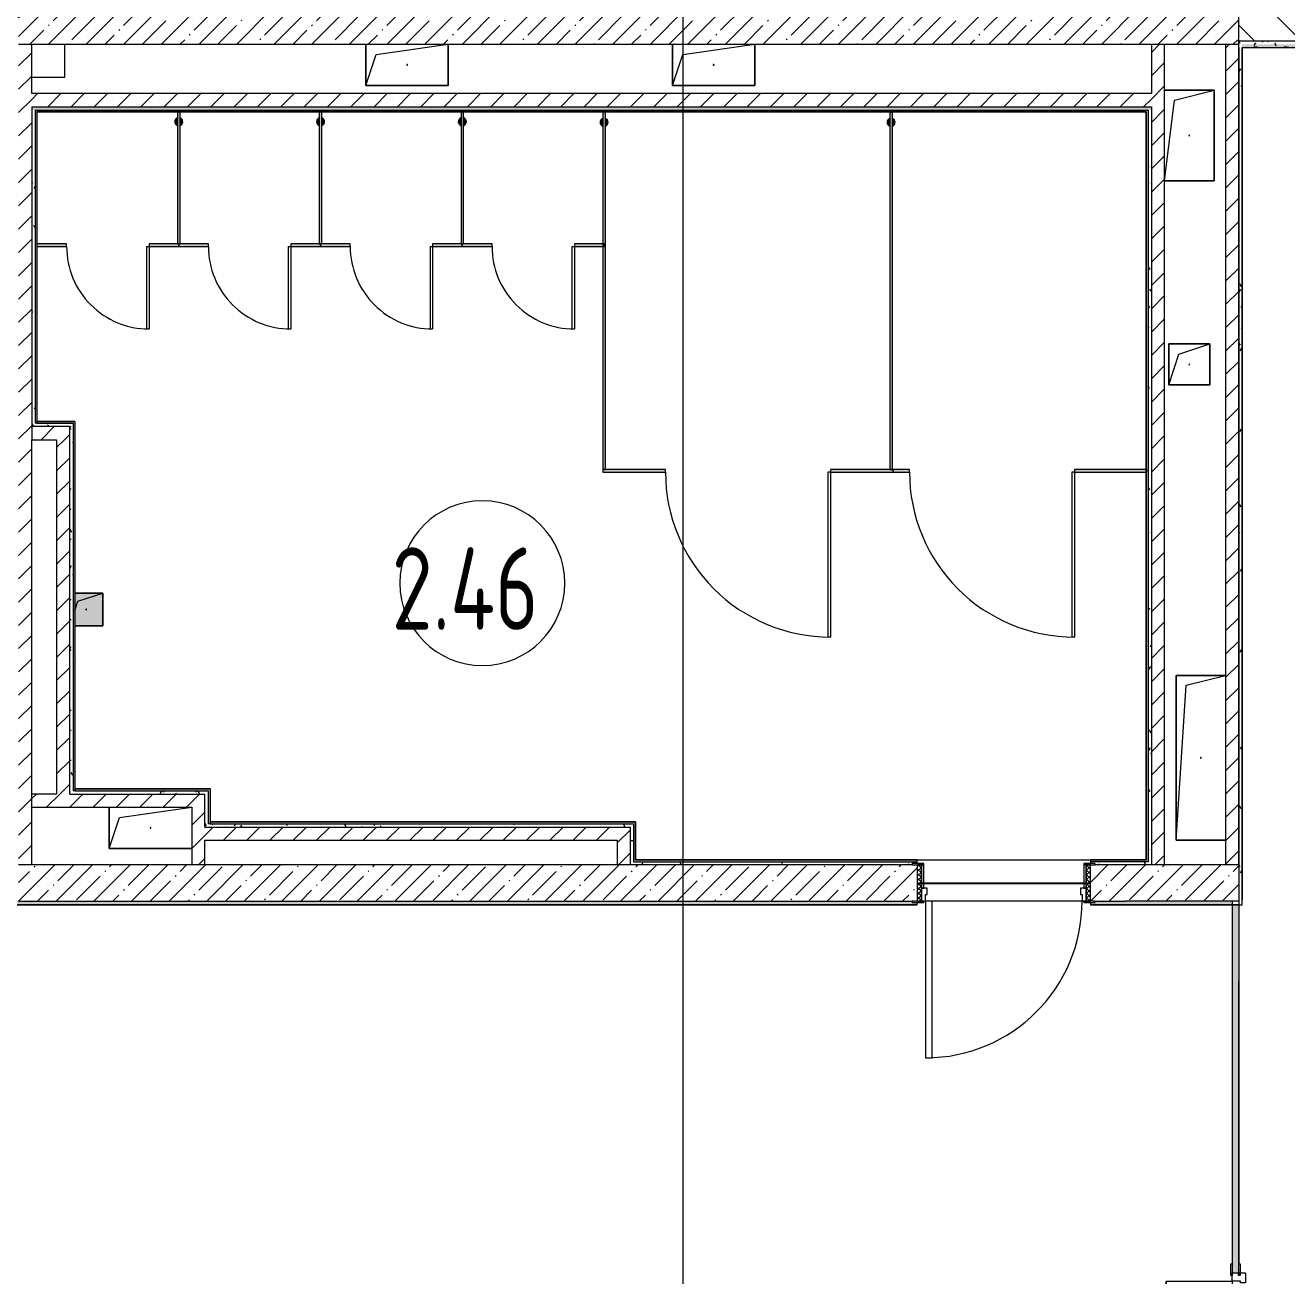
# Model space of a CAD drawing. Header units: millimetres. Extents: x -1113 to 415037, y -3642 to 354837.
# Drawn here: x 260742 to 268393, y 2907 to 10495 of the extents above; entities that cross this region are included whole.
import ezdxf

# ---------------------------------------------------------------- set-up
doc = ezdxf.new("R2010")
doc.units = ezdxf.units.MM
for name, color, linetype, lineweight in [('A-AREA-BNDY', 7, 'Continuous', 5), ('A-AREA-IDEN', 7, 'Continuous', 9), ('A-DOOR-2', 7, 'Continuous', 5), ('A-DOOR-FRAM-2', 7, 'Continuous', 5), ('A-FLOR', 7, 'Continuous', 9), ('A-GENM', 7, 'Continuous', 9), ('A-GENM-1', 7, 'Continuous', 20), ('A-WALL', 7, 'Continuous', 5), ('I-WALL', 7, 'Continuous', 5), ('Оси', 7, 'Continuous', 9)]:
    doc.layers.add(name, color=color, linetype=linetype, lineweight=lineweight)
doc.layers.add('A-AREA-PATT-2', color=7, linetype='Continuous', lineweight=5, true_color=0xcde0ef, transparency=1)
for name, color, linetype, lineweight, true_color in [('A-DOOR-1', 7, 'Continuous', 5, 0xc0c0c0), ('A-DOOR-FRAM-1', 7, 'Continuous', 5, 0xc0c0c0), ('A-WALL-1', 9, 'Continuous', 5, 0x808080), ('A-WALL-FNSH-1', 9, 'Continuous', 5, 0x808080)]:
    doc.layers.add(name, color=color, linetype=linetype, lineweight=lineweight, true_color=true_color)
doc.styles.add('СПДС', font='ГОСТ тип А.ttf', dxfattribs={"width": 0.9})
pattern_1 = [(45, (148772.12, -1e-08), (-70.71068, 70.71068), [])]
pattern_2 = [(45, (148772.12, -1e-08), (-114.04925, 114.04925), []), (45, (148886.17, -1e-08), (-114.04925, 114.04925), [201.612, -40.322, 6.706, -33.617])]
pattern_3 = [(0, (148772.123, -1e-08), (243.84, 60.96), [20.117, -162.763, 20.117, -162.763, -975.36]), (0, (148772.123, -1e-08), (243.84, 60.96), [-365.76, 20.117, -345.643, 20.117, -162.763, -426.72]), (0, (148772.123, -1e-08), (243.84, 60.96), [-914.4, 20.117, -101.803, 20.117, -284.683]), (120, (148863.563, 30.48), (-174.71291, 180.691634), [20.117, -162.763, 20.117, -162.763, -975.36]), (120, (148863.563, 30.48), (-174.71291, 180.691634), [-365.76, 20.117, -345.643, 20.117, -162.763, -426.72]), (120, (148863.563, 30.48), (-174.71291, 180.691634), [-914.4, 20.117, -101.803, 20.117, -284.683]), (240, (148894.043, 152.4), (-69.12709, -241.651634), [20.117, -162.763, 20.117, -162.763, -975.36]), (240, (148894.043, 152.4), (-69.12709, -241.651634), [-365.76, 20.117, -345.643, 20.117, -162.763, -426.72]), (240, (148894.043, 152.4), (-69.12709, -241.651634), [-914.4, 20.117, -101.803, 20.117, -284.683])]

# ---------------------------------------------------------------- blocks, each defined once
blk = doc.blocks.new('110_Дверь_СКБ_1Ст_Внутренняя1 - Д-7а_л__950x2100h_Туалет-32220591-Объем проектирования 2 этажа')
at = {"layer": 'A-DOOR-2'}
h = blk.add_hatch(dxfattribs=at)
h.set_pattern_fill('FP_37', color=256, style=0, pattern_type=2)
h.set_pattern_definition([(135, (1776.41, 174.685), (-14.14214, -14.14214), []), (225, (1776.41, 174.685), (14.14214, -14.14214), [])])
h.paths.add_polyline_path([(537.5, 110), (512.5, 110), (512.5, -110), (537.5, -110)])
at = {"layer": 'A-DOOR-FRAM-2'}
h = blk.add_hatch(dxfattribs=at)
h.set_pattern_fill('FP_38', color=256, style=0, pattern_type=2)
h.set_pattern_definition([(45, (-346.384, 174.685), (-14.1421, 14.1421), []), (135, (-346.384, 174.685), (-14.1421, -14.1421), [])])
h.paths.add_polyline_path([(-487.5, 110), (-512.5, 110), (-512.5, -110), (-487.5, -108.6)])
at = {"layer": 'A-DOOR-1'}
for p, q in [((487.5, 1060), (447.5, 1060)), ((447.5, 1060), (447.5, 110)), ((487.5, 110), (487.5, 1060)), ((447.5, 110), (487.5, 110))]:
    blk.add_line(p, q, dxfattribs=at)
blk.add_arc((487.5, 110), 950, 90, 180, dxfattribs=at)
at = {"layer": 'A-DOOR-FRAM-1'}
for p, q in [((-472.5, 118), (-542.5, 118)), ((-542.5, 118), (-542.5, 110)), ((-542.5, 110), (-472.5, 110)), ((-487.5, 110), (-512.5, 110)), ((-512.5, 110), (-512.5, -110)), ((-462.5, 110), (-487.5, 110)), ((-487.5, 110), (-487.5, 30)), ((-487.5, -110), (-487.5, 110)), ((-472.5, 110), (-487.5, 110)), ((-487.5, 110), (-487.5, 109)), ((-487.5, 109), (-472.5, 109)), ((-472.5, 110), (-472.5, 118)), ((-472.5, 109), (-472.5, 110)), ((-462.5, 70), (-462.5, 110)), ((487.5, 110), (487.5, 70)), ((512.5, 110), (487.5, 110)), ((567.5, 118), (497.5, 118)), ((497.5, 118), (497.5, 110)), ((512.5, 110), (497.5, 110)), ((497.5, 110), (497.5, 109)), ((497.5, 110), (567.5, 110)), ((497.5, 109), (512.5, 109)), ((512.5, 30), (512.5, 110)), ((537.5, 110), (512.5, 110)), ((512.5, 110), (512.5, -110)), ((512.5, 109), (512.5, 110)), ((537.5, -110), (537.5, 110)), ((567.5, 110), (567.5, 118)), ((-487.5, 30), (-452.5, 30)), ((-472.5, 30), (-487.5, 30)), ((-487.5, 30), (-487.5, -110)), ((-472.5, -110), (-472.5, 30)), ((-452.5, 70), (-462.5, 70)), ((-452.5, 30), (-452.5, 70)), ((487.5, 70), (477.5, 70)), ((477.5, 70), (477.5, 30)), ((477.5, 30), (512.5, 30)), ((512.5, 30), (497.5, 30)), ((497.5, 30), (497.5, -110)), ((512.5, -110), (512.5, 30)), ((-472.5, -110), (-542.5, -110)), ((-542.5, -110), (-542.5, -118)), ((-542.5, -118), (-472.5, -118)), ((-512.5, -110), (-487.5, -110)), ((-487.5, -110), (-472.5, -110)), ((-472.5, -118), (-472.5, -110)), ((497.5, -110), (512.5, -110)), ((567.5, -110), (497.5, -110)), ((497.5, -110), (497.5, -118)), ((497.5, -118), (567.5, -118)), ((512.5, -110), (537.5, -110)), ((567.5, -118), (567.5, -110))]:
    blk.add_line(p, q, dxfattribs=at)
blk = doc.blocks.new('GM_Отверстие прямоугольное _в плите_ - Отверстие-20657929-Объем проектирования 2 этажа')
at = {"layer": 'A-GENM'}
for p, q in [((-250, -125), (-250, 125)), ((-250, 125), (-250, -125)), ((-187.5, 62.5), (250, 125)), ((-250, -125), (-187.5, 62.5)), ((250, -125), (-250, -125)), ((-250, -125), (250, -125))]:
    blk.add_line(p, q, dxfattribs=at)
for start, end in [(360, 180), (180, 360)]:
    blk.add_arc((0, 0), 2.5, start, end, dxfattribs=at)
blk = doc.blocks.new('GM_Отверстие прямоугольное _в плите_ - Отверстие-V354-Объем проектирования 2 этажа')
at = {"layer": 'A-GENM'}
for p, q in [((-250, -125), (-250, 125)), ((-250, 125), (-250, -125)), ((-187.5, 62.5), (250, 125)), ((250, 125), (250, -125)), ((250, -125), (250, 125)), ((-250, -125), (-187.5, 62.5)), ((250, -125), (-250, -125)), ((-250, -125), (250, -125))]:
    blk.add_line(p, q, dxfattribs=at)
for start, end in [(360, 180), (180, 360)]:
    blk.add_arc((0, 0), 2.5, start, end, dxfattribs=at)
blk = doc.blocks.new('GM_Отверстие прямоугольное _в плите_ - Отверстие-21985891-Объем проектирования 2 этажа')
at = {"layer": 'A-GENM'}
for p, q in [((-150, 275), (150, 275)), ((150, 275), (-150, 275)), ((-90, 215), (150, 275)), ((150, 275), (150, -275)), ((150, -275), (150, 275)), ((-150, -275), (-90, 215)), ((150, -275), (-150, -275)), ((-150, -275), (150, -275))]:
    blk.add_line(p, q, dxfattribs=at)
for start, end in [(360, 180), (180, 360)]:
    blk.add_arc((0, 0), 2.5, start, end, dxfattribs=at)
blk = doc.blocks.new('GM_Отверстие прямоугольное _в плите_ - Отверстие-21605184-Объем проектирования 2 этажа')
at = {"layer": 'A-GENM'}
for p, q in [((-125, -125), (-125, 125)), ((-125, 125), (125, 125)), ((125, 125), (-125, 125)), ((-125, 125), (-125, -125)), ((-62.5, 62.5), (125, 125)), ((125, 125), (125, -125)), ((125, -125), (125, 125)), ((-125, -125), (-62.5, 62.5)), ((125, -125), (-125, -125)), ((-125, -125), (125, -125))]:
    blk.add_line(p, q, dxfattribs=at)
for start, end in [(360, 180), (180, 360)]:
    blk.add_arc((0, 0), 2.5, start, end, dxfattribs=at)
blk = doc.blocks.new('GM_Отверстие прямоугольное _в плите_ - Отверстие-V378-Объем проектирования 2 этажа')
at = {"layer": 'A-GENM'}
for p, q in [((-150, -500), (-150, 500)), ((-150, 500), (150, 500)), ((150, 500), (-150, 500)), ((-150, 500), (-150, -500)), ((-90, 440), (150, 500)), ((-150, -500), (-90, 440)), ((150, -500), (-150, -500)), ((-150, -500), (150, -500))]:
    blk.add_line(p, q, dxfattribs=at)
for start, end in [(360, 180), (180, 360)]:
    blk.add_arc((0, 0), 2.5, start, end, dxfattribs=at)
blk = doc.blocks.new('GM_Отверстие прямоугольное _в плите_ - Отверстие-V386-Объем проектирования 2 этажа')
at = {"layer": 'A-GENM'}
for p, q in [((-69, 100), (100, 100)), ((100, 100), (-69, 100)), ((-50, 50), (100, 100)), ((100, 100), (100, -100)), ((100, -100), (100, 100)), ((-69, -7), (-50, 50)), ((100, -100), (-69, -100)), ((-69, -100), (100, -100))]:
    blk.add_line(p, q, dxfattribs=at)
for start, end in [(360, 180), (180, 360)]:
    blk.add_arc((0, 0), 2.5, start, end, dxfattribs=at)
blk = doc.blocks.new('131_Сантехническая перегородка_Дверь 5 - СД-1-V491-Объем проектирования 2 этажа')
at = {"layer": 'A-GENM'}
for points in [[(70, 8), (70, -8), (250, -8), (250, 8), (77.3, 8)], [(920.9, 8), (750, 8), (750, -8), (930, -8), (930, 8)]]:
    blk.add_hatch(color=256, dxfattribs=at).paths.add_polyline_path(points)
at = {"layer": 'A-DOOR-1'}
for p, q in [((266, 508), (250, 508)), ((250, 8), (250, 508)), ((266, 8), (266, 508)), ((266, 8), (250, 8))]:
    blk.add_line(p, q, dxfattribs=at)
blk.add_arc((250, 8), 500, 360, 90, dxfattribs=at)
at = {"layer": 'A-GENM-1'}
for p, q in [((250, 8), (70, 8)), ((70, 8), (70, -8)), ((250, -8), (250, 8)), ((930, 8), (750, 8)), ((750, 8), (750, -8)), ((930, -8), (930, 8)), ((70, -8), (250, -8)), ((750, -8), (930, -8))]:
    blk.add_line(p, q, dxfattribs=at)
blk = doc.blocks.new('131_Сантехническая перегородка_Дверь 5 - СД-1-V492-Объем проектирования 2 этажа')
at = {"layer": 'A-GENM'}
for points in [[(78, 8), (78, -8), (250, -8), (250, 8), (148.3, 8)], [(750, 8), (750, -8), (930, -8), (930, 8), (921.6, 8)]]:
    blk.add_hatch(color=256, dxfattribs=at).paths.add_polyline_path(points)
at = {"layer": 'A-DOOR-1'}
for p, q in [((266, 508), (250, 508)), ((250, 8), (250, 508)), ((266, 8), (266, 508)), ((266, 8), (250, 8))]:
    blk.add_line(p, q, dxfattribs=at)
blk.add_arc((250, 8), 500, 360, 90, dxfattribs=at)
at = {"layer": 'A-GENM-1'}
for p, q in [((250, 8), (70, 8)), ((70, 8), (70, -8)), ((250, -8), (250, 8)), ((930, 8), (750, 8)), ((750, 8), (750, -8)), ((930, -8), (930, 8)), ((70, -8), (250, -8)), ((750, -8), (930, -8))]:
    blk.add_line(p, q, dxfattribs=at)
blk = doc.blocks.new('131_Сантехническая перегородка 6 - СП-1-30839354-Объем проектирования 2 этажа')
at = {"layer": 'A-GENM'}
blk.add_hatch(color=256, dxfattribs=at).paths.add_polyline_path([(800, -8), (800, 8), (0, 8), (0, -8), (143.7, -8)])
at = {"layer": 'A-GENM', "flags": 128}
for points in [[(71.5, 8), (71.1, 8.5), (70.8, 9), (70.4, 9.5), (70, 9.9), (69.6, 10.4), (69.2, 10.8), (68.8, 11.2), (68.3, 11.6), (67.8, 12), (67.3, 12.3), (66.8, 12.7), (66.3, 13), (65.8, 13.3), (65.3, 13.6), (64.7, 13.8), (64.2, 14), (63.6, 14.3), (63, 14.4), (62.4, 14.6), (61.9, 14.7), (61.3, 14.9), (60.7, 14.9), (60.1, 15), (59.5, 15.1), (58.9, 15.1), (58.3, 15.1), (57.7, 15), (57.1, 15), (56.5, 14.9), (55.9, 14.8), (55.3, 14.7), (54.7, 14.5), (54.1, 14.4), (53.5, 14.2), (53, 13.9), (52.4, 13.7), (51.9, 13.4), (51.4, 13.2), (50.8, 12.9), (50.3, 12.5), (49.8, 12.2), (49.3, 11.8), (48.9, 11.4), (48.4, 11), (48, 10.6), (47.6, 10.2), (47.2, 9.7), (46.8, 9.3), (46.4, 8.8), (46.1, 8.3), (45.9, 8)], [(45.9, -8), (46.3, -8.5), (46.6, -9), (47, -9.5), (47.4, -9.9), (47.8, -10.4), (48.2, -10.8), (48.6, -11.2), (49.1, -11.6), (49.6, -12), (50, -12.3), (50.5, -12.7), (51.1, -13), (51.6, -13.3), (52.1, -13.6), (52.7, -13.8), (53.2, -14), (53.8, -14.3), (54.4, -14.4), (54.9, -14.6), (55.5, -14.7), (56.1, -14.9), (56.7, -14.9), (57.3, -15), (57.9, -15.1), (58.5, -15.1), (59.1, -15.1), (59.7, -15), (60.3, -15), (60.9, -14.9), (61.5, -14.8), (62.1, -14.7), (62.7, -14.5), (63.3, -14.4), (63.8, -14.2), (64.4, -13.9), (65, -13.7), (65.5, -13.4), (66, -13.2), (66.6, -12.9), (67.1, -12.5), (67.6, -12.2), (68, -11.8), (68.5, -11.4), (69, -11), (69.4, -10.6), (69.8, -10.2), (70.2, -9.7), (70.6, -9.3), (70.9, -8.8), (71.3, -8.3), (71.5, -8)]]:
    blk.add_lwpolyline(points, dxfattribs=at)
at = {"layer": 'A-GENM'}
for radius, start, end in [(24.6, 19.91127, 160.08873), (17.6, 28.97309, 151.02691), (15.1, 33.78108, 146.21892), (24.6, 199.91127, 340.08873), (17.6, 208.97309, 331.02691), (15.1, 213.78108, 326.21892)]:
    blk.add_arc((58.7, 0), radius, start, end, dxfattribs=at)
at = {"layer": 'A-GENM-1'}
for p, q in [((800, 8), (0, 8)), ((0, 8), (0, -8)), ((800, -8), (800, 8)), ((0, -8), (800, -8))]:
    blk.add_line(p, q, dxfattribs=at)
blk = doc.blocks.new('131_Сантехническая перегородка 7 - СП-1-30858579-Объем проектирования 2 этажа')
at = {"layer": 'A-GENM'}
blk.add_hatch(color=256, dxfattribs=at).paths.add_polyline_path([(2165.9, -8), (2165.9, 8), (-4.1, 8), (-4.1, -8), (1166.2, -8)])
at = {"layer": 'A-GENM', "flags": 128}
for points in [[(71.5, 8), (71.1, 8.5), (70.8, 9), (70.4, 9.5), (70, 9.9), (69.6, 10.4), (69.2, 10.8), (68.8, 11.2), (68.3, 11.6), (67.8, 12), (67.3, 12.3), (66.8, 12.7), (66.3, 13), (65.8, 13.3), (65.3, 13.6), (64.7, 13.8), (64.2, 14), (63.6, 14.3), (63, 14.4), (62.4, 14.6), (61.9, 14.7), (61.3, 14.9), (60.7, 14.9), (60.1, 15), (59.5, 15.1), (58.9, 15.1), (58.3, 15.1), (57.7, 15), (57.1, 15), (56.5, 14.9), (55.9, 14.8), (55.3, 14.7), (54.7, 14.5), (54.1, 14.4), (53.5, 14.2), (53, 13.9), (52.4, 13.7), (51.9, 13.4), (51.4, 13.2), (50.8, 12.9), (50.3, 12.5), (49.8, 12.2), (49.3, 11.8), (48.9, 11.4), (48.4, 11), (48, 10.6), (47.6, 10.2), (47.2, 9.7), (46.8, 9.3), (46.4, 8.8), (46.1, 8.3), (45.9, 8)], [(45.9, -8), (46.3, -8.5), (46.6, -9), (47, -9.5), (47.4, -9.9), (47.8, -10.4), (48.2, -10.8), (48.6, -11.2), (49.1, -11.6), (49.6, -12), (50, -12.3), (50.5, -12.7), (51.1, -13), (51.6, -13.3), (52.1, -13.6), (52.7, -13.8), (53.2, -14), (53.8, -14.3), (54.4, -14.4), (54.9, -14.6), (55.5, -14.7), (56.1, -14.9), (56.7, -14.9), (57.3, -15), (57.9, -15.1), (58.5, -15.1), (59.1, -15.1), (59.7, -15), (60.3, -15), (60.9, -14.9), (61.5, -14.8), (62.1, -14.7), (62.7, -14.5), (63.3, -14.4), (63.8, -14.2), (64.4, -13.9), (65, -13.7), (65.5, -13.4), (66, -13.2), (66.6, -12.9), (67.1, -12.5), (67.6, -12.2), (68, -11.8), (68.5, -11.4), (69, -11), (69.4, -10.6), (69.8, -10.2), (70.2, -9.7), (70.6, -9.3), (70.9, -8.8), (71.3, -8.3), (71.5, -8)]]:
    blk.add_lwpolyline(points, dxfattribs=at)
at = {"layer": 'A-GENM'}
for radius, start, end in [(24.6, 19.91127, 160.08873), (17.6, 28.97309, 151.02691), (15.1, 33.78108, 146.21892), (24.6, 199.91127, 340.08873), (17.6, 208.97309, 331.02691), (15.1, 213.78108, 326.21892)]:
    blk.add_arc((58.7, 0), radius, start, end, dxfattribs=at)
at = {"layer": 'A-GENM-1'}
for p, q in [((2165.9, 8), (-4.1, 8)), ((-4.1, 8), (-4.1, -8)), ((2165.9, -8), (2165.9, 8)), ((-4.1, -8), (2165.9, -8))]:
    blk.add_line(p, q, dxfattribs=at)
blk = doc.blocks.new('131_Сантехническая перегородка_Дверь МГН - СД-1-30883454-Объем проектирования 2 этажа')
at = {"layer": 'A-GENM'}
for points in [[(-350.5, 8), (-370, 8), (-370, -8), (10, -8), (10, 8), (-335.4, 8)], [(1390, 8), (1010, 8), (1010, -8), (1390, -8)]]:
    blk.add_hatch(color=256, dxfattribs=at).paths.add_polyline_path(points)
at = {"layer": 'A-DOOR-1'}
for p, q in [((10, 1008), (26, 1008)), ((10, 8), (10, 1008)), ((26, 8), (26, 1008)), ((10, 8), (26, 8))]:
    blk.add_line(p, q, dxfattribs=at)
blk.add_arc((10, 8), 1000, 360, 90, dxfattribs=at)
at = {"layer": 'A-GENM-1'}
for p, q in [((10, 8), (-370, 8)), ((-370, 8), (-370, -8)), ((10, -8), (10, 8)), ((1390, 8), (1010, 8)), ((1010, 8), (1010, -8)), ((1390, -8), (1390, 8)), ((-370, -8), (10, -8)), ((1010, -8), (1390, -8))]:
    blk.add_line(p, q, dxfattribs=at)
blk = doc.blocks.new('131_Сантехническая перегородка_Дверь МГН 2 - СД-1-V493-Объем проектирования 2 этажа')
at = {"layer": 'A-GENM'}
for points in [[(-278.7, 8), (-426, 8), (-426, -8), (10, -8), (10, 8), (-87, 8)], [(1010, 8), (1010, -8), (1110, -8), (1110, 8)]]:
    blk.add_hatch(color=256, dxfattribs=at).paths.add_polyline_path(points)
at = {"layer": 'A-DOOR-1'}
for p, q in [((10, 1008), (26, 1008)), ((10, 8), (10, 1008)), ((26, 8), (26, 1008)), ((10, 8), (26, 8))]:
    blk.add_line(p, q, dxfattribs=at)
blk.add_arc((10, 8), 1000, 360, 90, dxfattribs=at)
at = {"layer": 'A-GENM-1'}
for p, q in [((10, 8), (-430, 8)), ((-430, 8), (-430, -8)), ((10, -8), (10, 8)), ((1110, 8), (1010, 8)), ((1010, 8), (1010, -8)), ((1110, -8), (1110, 8)), ((-430, -8), (10, -8)), ((1010, -8), (1110, -8))]:
    blk.add_line(p, q, dxfattribs=at)
blk = doc.blocks.new('110_Дверь_СКБ_2Ст - Д-5_п__в составе перегородки _не входит в спец__-32680317-Объем проектирования 2 этажа')
at = {"layer": 'A-DOOR-1'}
for p, q in [((-637.5, -20), (-587.5, -20)), ((-637.5, -420), (-637.5, -20)), ((-587.5, -20), (-587.5, -420)), ((612.5, -20), (662.5, -20)), ((612.5, -920), (612.5, -20)), ((662.5, -20), (662.5, -920)), ((-587.5, -420), (-637.5, -420)), ((662.5, -920), (612.5, -920))]:
    blk.add_line(p, q, dxfattribs=at)
for centre, radius, start, end in [((-637.5, -20), 400, 270, 0), ((662.5, -20), 900, 180, 270)]:
    blk.add_arc(centre, radius, start, end, dxfattribs=at)
at = {"layer": 'A-DOOR-FRAM-1'}
for p, q in [((-742.5, 28), (-672.5, 28)), ((-742.5, 20), (-742.5, 28)), ((-672.5, 20), (-742.5, 20)), ((-687.5, 60), (-627.5, 60)), ((-687.5, -20), (-687.5, 60)), ((-687.5, 20), (-672.5, 20)), ((-687.5, 19), (-687.5, 20)), ((-672.5, 19), (-687.5, 19)), ((-672.5, 28), (-672.5, 20)), ((-672.5, 20), (-672.5, 19)), ((-637.5, 30), (-637.5, -20)), ((-627.5, 30), (-637.5, 30)), ((-627.5, 60), (-627.5, 30)), ((652.5, 60), (712.5, 60)), ((652.5, 30), (652.5, 60)), ((662.5, 30), (652.5, 30)), ((662.5, -20), (662.5, 30)), ((697.5, 20), (697.5, 28)), ((697.5, 28), (767.5, 28)), ((697.5, 19), (697.5, 20)), ((697.5, 20), (712.5, 20)), ((767.5, 20), (697.5, 20)), ((712.5, 19), (697.5, 19)), ((712.5, 60), (712.5, -20)), ((712.5, 20), (712.5, 19)), ((767.5, 28), (767.5, 20)), ((-742.5, -20), (-672.5, -20)), ((-742.5, -28), (-742.5, -20)), ((-672.5, -28), (-742.5, -28)), ((-637.5, -20), (-687.5, -20)), ((-672.5, -20), (-672.5, -28)), ((712.5, -20), (662.5, -20)), ((697.5, -28), (697.5, -20)), ((697.5, -20), (767.5, -20)), ((767.5, -28), (697.5, -28)), ((767.5, -20), (767.5, -28))]:
    blk.add_line(p, q, dxfattribs=at)
blk = doc.blocks.new('Марка_Помещения - Номер-25198446-Объем проектирования 2 этажа')
at = {"layer": 'A-AREA-IDEN'}
for start, end in [(360, 180), (180, 360)]:
    blk.add_arc((0, 0), 2.5, start, end, dxfattribs=at)

msp = doc.modelspace()

# ---------------------------------------------------------------- hatches: boundary and pattern name
at = {"layer": 'A-AREA-PATT-2'}
h = msp.add_hatch(color=256, dxfattribs=at)
h.paths.add_polyline_path([(268122.6, 10360), (269982.1, 10360), (269982.1, 10380), (268122.6, 10380), (268122.6, 10360)])
h.paths.add_polyline_path([(273177.1, 10380), (273181.6, 10380), (273179.6, 10490), (273177.1, 10489.8), (273177.1, 10383.9)])
h.paths.add_polyline_path([(271722.1, 10380), (271777.1, 10380), (271777.1, 10490), (270092.1, 10490), (270092.1, 10380), (271042, 10380)])
h = msp.add_hatch(color=256, dxfattribs=at)
h.paths.add_polyline_path([(261155.6, 6850), (261212.1, 6850), (261212.1, 7050), (261043.1, 7050), (261043.1, 6850)])
h.paths.add_polyline_path([(264261.1, 9884.2), (264267.6, 9886.3), (264276.5, 9898.6), (264274.3, 9916.9), (264265.5, 9926.8), (264261.1, 9926.1), (264261.1, 9918), (264264.6, 9915), (264268.2, 9906.2), (264261.1, 9886.3)])
h.paths.add_polyline_path([(266001.6, 9884.2), (266008.1, 9886.3), (266017, 9898.6), (266014.8, 9916.9), (266006, 9926.8), (266001.6, 9926.1), (266001.6, 9918), (266005.1, 9915), (266008.7, 9906.2), (266001.6, 9886.3)])
h.paths.add_polyline_path([(265985.6, 9884.2), (265985.6, 9894.5), (265982.2, 9897.4), (265978.6, 9906.2), (265985.6, 9928.2), (265979.2, 9926.1), (265970.2, 9913.8), (265972.4, 9895.6), (265981.2, 9885.7)])
h.paths.add_polyline_path([(264245.1, 9884.2), (264245.1, 9894.5), (264241.7, 9897.4), (264238.1, 9906.2), (264245.1, 9928.2), (264238.7, 9926.1), (264229.7, 9913.8), (264231.9, 9895.6), (264240.7, 9885.7)])
h.paths.add_polyline_path([(261665.1, 9887.3), (261665.1, 9897.5), (261662.5, 9898.7), (261658.1, 9909.3), (261665.1, 9931.3), (261658.7, 9929.2), (261649.7, 9916.9), (261651.9, 9898.7), (261660.7, 9888.7)])
h.paths.add_polyline_path([(263385.1, 9887.3), (263385.1, 9897.5), (263382.5, 9898.7), (263378.1, 9909.3), (263385.1, 9931.3), (263378.7, 9929.2), (263369.7, 9916.9), (263371.9, 9898.7), (263380.7, 9888.7)])
h.paths.add_polyline_path([(262525.1, 9887.3), (262525.1, 9897.5), (262522.5, 9898.7), (262518.1, 9909.3), (262525.1, 9931.3), (262518.7, 9929.2), (262509.7, 9916.9), (262511.9, 9898.7), (262520.7, 9888.7)])
h.paths.add_polyline_path([(261681.1, 9887.3), (261687.6, 9889.4), (261696.5, 9901.7), (261694.3, 9920), (261685.5, 9929.9), (261681.1, 9929.2), (261681.1, 9921.1), (261684.6, 9918.1), (261688.2, 9909.3), (261681.1, 9889.4)])
h.paths.add_polyline_path([(262541.1, 9887.3), (262547.6, 9889.4), (262556.5, 9901.7), (262554.3, 9920), (262545.5, 9929.9), (262541.1, 9929.2), (262541.1, 9921.1), (262544.6, 9918.1), (262548.2, 9909.3), (262541.1, 9889.4)])
h.paths.add_polyline_path([(263401.1, 9887.3), (263407.6, 9889.4), (263416.5, 9901.7), (263414.3, 9920), (263405.5, 9929.9), (263401.1, 9929.2), (263401.1, 9921.1), (263404.6, 9918.1), (263408.2, 9909.3), (263401.1, 9889.4)])
h = msp.add_hatch(color=256, dxfattribs=at)
h.paths.add_polyline_path([(268102.1, 170.5), (268101.1, 1525), (268062.1, 1525), (268062.1, 170.5), (268101.1, 170.5)])
h.paths.add_polyline_path([(268102.1, 2925), (268102.1, 2925), (268101.8, 5159.5), (268062.1, 5159.5), (268062.1, 2925), (268101.1, 2925)])
at = {"layer": 'I-WALL'}
h = msp.add_hatch(dxfattribs=at)
h.set_pattern_fill('FP_23', color=256, style=0, pattern_type=2)
h.set_pattern_definition([(135, (148772.12, -1e-08), (-141.42136, -141.42136), [])])
h.paths.add_polyline_path([(269942.2, 10400), (269982.1, 10400), (269982.1, 10600), (268102.1, 10600), (268102.1, 10400), (269580.8, 10400)])
h.paths.add_polyline_path([(260458.2, 10400), (260702.1, 10400), (260702.1, 10600), (259952.1, 10600), (259952.1, 10400), (260450.7, 10400)])
h.paths.add_polyline_path([(258822.1, 10400), (259002.1, 10400), (259002.1, 10600), (257877.1, 10600), (257877.1, 10400), (258739.8, 10400)])
h.paths.add_polyline_path([(256122.1, 10400), (256477.1, 10400), (256477.1, 10600), (256122.1, 10600)])
h = msp.add_hatch(dxfattribs=at)
h.set_pattern_fill('FP_1', color=256, style=0, pattern_type=2)
h.set_pattern_definition(pattern_2)
h.paths.add_polyline_path([(261630.8, 10380), (268102.1, 10380), (268102.1, 10600), (260702.1, 10600), (260702.1, 10380), (261497.5, 10380)])
h = msp.add_hatch(dxfattribs=at)
h.set_pattern_fill('FP_22', color=256, style=0, pattern_type=2)
h.set_pattern_definition(pattern_1)
h.paths.add_polyline_path([(260782.1, 5400), (260782.1, 10380), (260702.1, 10380), (260702.1, 5400)])
h = msp.add_hatch(dxfattribs=at)
h.set_pattern_fill('FP_22', color=256, style=0, pattern_type=2)
h.set_pattern_definition(pattern_1)
h.paths.add_polyline_path([(267652.1, 5400), (267652.1, 10380), (267572.1, 10380), (267572.1, 5400), (267608.5, 5400)])
h = msp.add_hatch(dxfattribs=at)
h.set_pattern_fill('FP_22', color=256, style=0, pattern_type=2)
h.set_pattern_definition(pattern_1)
h.paths.add_polyline_path([(268022.1, 5400), (268102.1, 5400), (268102.1, 10380), (268022.1, 10380), (268022.1, 5722.1)])
h = msp.add_hatch(dxfattribs=at)
h.set_pattern_fill('FP_191', color=256, style=0, pattern_type=2)
h.set_pattern_definition(pattern_3)
h.paths.add_polyline_path([(269982.1, 10360), (269982.1, 10400), (268102.1, 10400), (268102.1, 10360), (269962.1, 10360)])
h = msp.add_hatch(dxfattribs=at)
h.set_pattern_fill('FP_191', color=256, style=0, pattern_type=2)
h.set_pattern_definition(pattern_3)
h.paths.add_polyline_path([(268102.1, 5160), (268122.1, 5160), (268122.1, 5186), (268122.1, 10359.5), (268102.1, 10360), (268102.1, 5180)])
h = msp.add_hatch(dxfattribs=at)
h.set_pattern_fill('FP_22', color=256, style=0, pattern_type=2)
h.set_pattern_definition(pattern_1)
h.paths.add_polyline_path([(267572.1, 10000), (267572.1, 10080), (260782.1, 10080), (260782.1, 10000), (267202.1, 10000)])
h = msp.add_hatch(dxfattribs=at)
h.set_pattern_fill('FP_191', color=256, style=0, pattern_type=2)
h.set_pattern_definition(pattern_3)
h.paths.add_polyline_path([(263076.2, 9980), (267572.1, 9980), (267571.8, 10000), (260782.1, 10000), (260782.1, 9980), (262714.9, 9980)])
h = msp.add_hatch(dxfattribs=at)
h.set_pattern_fill('FP_191', color=256, style=0, pattern_type=2)
h.set_pattern_definition(pattern_3)
h.paths.add_polyline_path([(260782.1, 8060), (260802.1, 8060), (260802.1, 9980), (260782.1, 9980), (260782.1, 8798.8)])
for points in [[(267552.1, 9969), (267552.1, 9980), (260802.1, 9980), (260802.1, 9969), (267549.7, 9969)], [(260813.1, 8080), (260813.1, 9969), (260802.1, 9969), (260802.1, 8080)], [(267552.1, 5431), (267552.1, 9969), (267541.1, 9969), (267541.1, 5431)], [(260984.1, 8080), (261043.1, 8080), (261043.1, 8091), (260813.1, 8091), (260813.1, 8080), (260982.1, 8080)], [(261032.1, 5850), (261043.1, 5850), (261043.1, 8080), (261032.1, 8080), (261032.1, 5892)], [(261043.1, 5850), (261863.1, 5852.2), (261863.1, 5861), (261043.1, 5861)], [(261852.1, 5650), (261863.1, 5650), (261863.1, 5850), (261852.1, 5850), (261852.1, 5661)], [(264443.1, 5650), (264443.1, 5661), (261863.1, 5661), (261863.1, 5650), (264432.1, 5650)], [(264432.1, 5420), (264443.1, 5420), (264443.1, 5650), (264432.1, 5650), (264432.1, 5431)]]:
    msp.add_hatch(color=256, dxfattribs=at).paths.add_polyline_path(points)
h = msp.add_hatch(dxfattribs=at)
h.set_pattern_fill('FP_191', color=256, style=0, pattern_type=2)
h.set_pattern_definition(pattern_3)
h.paths.add_polyline_path([(267572.1, 5420), (267570.5, 9980), (267552.1, 9980), (267552.1, 5420)])
h = msp.add_hatch(dxfattribs=at)
h.set_pattern_fill('FP_22', color=256, style=0, pattern_type=2)
h.set_pattern_definition(pattern_1)
h.paths.add_polyline_path([(260802.1, 7980), (261012.1, 7980), (261012.1, 8060), (260782.1, 8060), (260782.1, 7980)])
h = msp.add_hatch(dxfattribs=at)
h.set_pattern_fill('FP_191', color=256, style=0, pattern_type=2)
h.set_pattern_definition(pattern_3)
h.paths.add_polyline_path([(260802.1, 8060), (261032.1, 8060), (261032, 8080), (260802.1, 8080)])
h = msp.add_hatch(dxfattribs=at)
h.set_pattern_fill('FP_191', color=256, style=0, pattern_type=2)
h.set_pattern_definition(pattern_3)
h.paths.add_polyline_path([(261012.1, 5830), (261032.1, 5830), (261032.1, 8060), (261012.1, 8060), (261012.1, 5893.6)])
h = msp.add_hatch(dxfattribs=at)
h.set_pattern_fill('FP_22', color=256, style=0, pattern_type=2)
h.set_pattern_definition(pattern_1)
h.paths.add_polyline_path([(260932.1, 5830), (261012.1, 5830), (261012.1, 7980), (260932.1, 7980), (260932.1, 6747.6)])
h = msp.add_hatch(dxfattribs=at)
h.set_pattern_fill('FP_22', color=256, style=0, pattern_type=2)
h.set_pattern_definition(pattern_1)
h.paths.add_polyline_path([(261752.1, 5750), (261752.1, 5830), (260782.1, 5830), (260782.1, 5750), (261252.1, 5750)])
h = msp.add_hatch(dxfattribs=at)
h.set_pattern_fill('FP_191', color=256, style=0, pattern_type=2)
h.set_pattern_definition(pattern_3)
h.paths.add_polyline_path([(261752.1, 5830), (261852.1, 5830), (261852.1, 5850), (261032.1, 5850), (261032.1, 5830), (261043.2, 5830)])
h = msp.add_hatch(dxfattribs=at)
h.set_pattern_fill('FP_22', color=256, style=0, pattern_type=2)
h.set_pattern_definition(pattern_1)
h.paths.add_polyline_path([(261832.1, 5400), (261832.1, 5830), (261752.1, 5830), (261752.1, 5400)])
h = msp.add_hatch(dxfattribs=at)
h.set_pattern_fill('FP_191', color=256, style=0, pattern_type=2)
h.set_pattern_definition(pattern_3)
h.paths.add_polyline_path([(261832.1, 5630), (261852.1, 5630), (261852.1, 5830), (261832.1, 5830), (261832.1, 5630.6)])
h = msp.add_hatch(dxfattribs=at)
h.set_pattern_fill('FP_22', color=256, style=0, pattern_type=2)
h.set_pattern_definition(pattern_1)
h.paths.add_polyline_path([(264332.1, 5550), (264332.1, 5630), (261832.1, 5630), (261832.1, 5550), (263799, 5550)])
h = msp.add_hatch(dxfattribs=at)
h.set_pattern_fill('FP_191', color=256, style=0, pattern_type=2)
h.set_pattern_definition(pattern_3)
h.paths.add_polyline_path([(261852.1, 5630), (264432.1, 5630), (264432.1, 5650), (261852.1, 5650)])
h = msp.add_hatch(dxfattribs=at)
h.set_pattern_fill('FP_22', color=256, style=0, pattern_type=2)
h.set_pattern_definition(pattern_1)
h.paths.add_polyline_path([(264412.1, 5400), (264412.1, 5630), (264332.1, 5630), (264332.1, 5400)])
h = msp.add_hatch(dxfattribs=at)
h.set_pattern_fill('FP_191', color=256, style=0, pattern_type=2)
h.set_pattern_definition(pattern_3)
h.paths.add_polyline_path([(264412.1, 5400), (264432.1, 5401.2), (264432.1, 5630), (264412.1, 5630), (264412.1, 5402.6)])
h = msp.add_hatch(dxfattribs=at)
h.set_pattern_fill('FP_1', color=256, style=0, pattern_type=2)
h.set_pattern_definition(pattern_2)
h.paths.add_polyline_path([(268102.1, 5180), (268102.1, 5400), (267202.1, 5400), (267202.1, 5180), (268062.1, 5180)])
h.paths.add_polyline_path([(264412.1, 5180), (266152.1, 5180), (266152.1, 5400), (260702.1, 5400), (260702.1, 5180), (263799, 5180)])
h = msp.add_hatch(dxfattribs=at)
h.set_pattern_fill('FP_191', color=256, style=0, pattern_type=2)
h.set_pattern_definition(pattern_3)
h.paths.add_polyline_path([(267552.1, 5400), (267572.1, 5400), (267572.1, 5420), (267202.1, 5420), (267202.8, 5408), (267232.1, 5408), (267232.1, 5400), (267541.1, 5400)])
h.paths.add_polyline_path([(264432.1, 5400), (266122.1, 5400.4), (266122.1, 5408), (266152.1, 5408), (266152.1, 5420), (264432.1, 5419.9), (264432.1, 5401.2)])
h = msp.add_hatch(color=256, dxfattribs=at)
h.paths.add_polyline_path([(267203.7, 5420), (267552.1, 5420), (267552.1, 5431), (267202.1, 5431), (267202.1, 5420)])
h.paths.add_polyline_path([(266000.8, 5420), (266152.1, 5420), (266152.1, 5431), (264443.1, 5431), (264443.1, 5420), (265244.4, 5420)])
h = msp.add_hatch(dxfattribs=at)
h.set_pattern_fill('FP_191', color=256, style=0, pattern_type=2)
h.set_pattern_definition(pattern_3)
h.paths.add_polyline_path([(268046.5, 5160), (268062.1, 5160), (268062.1, 5180), (267232.1, 5180), (267232.1, 5172), (267202.1, 5172), (267202.1, 5160), (267652.1, 5160)])
h.paths.add_polyline_path([(262353.5, 5160), (266152.1, 5160), (266152.1, 5172), (266122.1, 5172), (266122.1, 5180), (260682.1, 5178.8), (260682.1, 5160), (260908, 5160)])

# ---------------------------------------------------------------- linework, layer by layer
msp.add_lwpolyline([(266152.1, 5290), (267202.1, 5290)])
at = {"layer": 'A-AREA-BNDY', "flags": 128}
msp.add_lwpolyline([(267541.1, 9969), (260813.1, 9969), (260813.1, 8091), (261043.1, 8091), (261043.1, 5861), (261863.1, 5861), (261863.1, 5661), (264443.1, 5661), (264443.1, 5431), (267541.1, 5431)], close=True, dxfattribs=at)
at = {"layer": 'A-FLOR'}
for p, q in [((260982.1, 10180), (260982.1, 10380)), ((260782.1, 10180), (260982.1, 10180)), ((265244.4, 5180), (266122.1, 5180)), ((267162.1, 5180), (266202.1, 5180)), ((267232.1, 5180), (267412.6, 5180)), ((268062.1, 5160), (268062.1, 2940)), ((268102.1, 2980), (268102.1, 4696.5))]:
    msp.add_line(p, q, dxfattribs=at)
at = {"layer": 'A-WALL'}
for p, q in [((268022.1, 10380), (268102.1, 10380)), ((268102.1, 10400), (269982.1, 10400)), ((268122.1, 5186), (268122.1, 10360)), ((268122.1, 10359.5), (268122.1, 5186)), ((260782.1, 10000), (260782.1, 7980)), ((260802.1, 9980), (267552.1, 9980)), ((260802.1, 9980), (260802.1, 8080)), ((267572.1, 10000), (267572.1, 5400)), ((261032.1, 8060), (261032.1, 5850)), ((261012.1, 5830), (261832.1, 5830)), ((261832.1, 5630), (261832.1, 5830)), ((261852.1, 5830), (261852.1, 5650)), ((261832.1, 5630), (264412.1, 5630)), ((264432.1, 5630), (264432.1, 5420)), ((264432.1, 5420), (266152.1, 5420)), ((266122.1, 5400), (264432.1, 5400)), ((267552.1, 5420), (267202.1, 5420)), ((267572.1, 5400), (267232.1, 5400)), ((268102.1, 5400), (268022.1, 5400)), ((260702.1, 5180), (265244.4, 5180)), ((268102.1, 5180), (267412.6, 5180)), ((268123.1, 5186), (268122.1, 5186))]:
    msp.add_line(p, q, dxfattribs=at)
at = {"layer": 'A-WALL-1'}
for p, q in [((268102.1, 5400), (268102.1, 10600)), ((260702.1, 10380), (268022.1, 10380)), ((260782.1, 10080), (260782.1, 10380)), ((267572.1, 10380), (267572.1, 10080)), ((267652.1, 5400), (267652.1, 10380)), ((268022.1, 10380), (268022.1, 5400)), ((268102.1, 10360), (268102.1, 2980)), ((268122.1, 10360), (269982.1, 10360)), ((267572.1, 10080), (260782.1, 10080)), ((260782.1, 10000), (267572.1, 10000)), ((267552.1, 9980), (267552.1, 5420)), ((261012.1, 8060), (260782.1, 8060)), ((260813.1, 8080), (260802.1, 8080)), ((261012.1, 5830), (261012.1, 8060)), ((260782.1, 5400), (260782.1, 7980)), ((260782.1, 7980), (260932.1, 7980)), ((260932.1, 7980), (260932.1, 5830)), ((260932.1, 5830), (260782.1, 5830)), ((261043.1, 5850), (261032.1, 5850)), ((260782.1, 5750), (261752.1, 5750)), ((261752.1, 5750), (261752.1, 5400)), ((261863.1, 5650), (261852.1, 5650)), ((264412.1, 5400), (264412.1, 5630)), ((261832.1, 5550), (264332.1, 5550)), ((261832.1, 5400), (261832.1, 5550)), ((264332.1, 5550), (264332.1, 5400)), ((264432.1, 5400), (260702.1, 5400)), ((266152.1, 5408), (266152.1, 5420)), ((267202.1, 5420), (267202.1, 5408)), ((268022.1, 5400), (267572.1, 5400)), ((260682.1, 5160), (266152.1, 5160)), ((266152.1, 5160), (266152.1, 5172)), ((267202.1, 5172), (267202.1, 5160)), ((267202.1, 5160), (268102.1, 5160)), ((268062.1, 5180), (268062.1, 5160)), ((268102.1, 5159), (268122.1, 5159)), ((268122.1, 5160), (268123.1, 5160)), ((268122.1, 5159), (268122.1, 5160)), ((268123.1, 5160), (268123.1, 5180))]:
    msp.add_line(p, q, dxfattribs=at)
at = {"layer": 'A-WALL-FNSH-1'}
for p, q in [((268123.1, 10359.5), (268122.1, 10359.5)), ((268123.1, 5180), (268123.1, 10359.5)), ((260813.1, 9969), (267541.1, 9969)), ((260813.1, 9969), (260813.1, 8080)), ((267541.1, 9969), (267541.1, 5431)), ((261043.1, 8091), (260813.1, 8091)), ((260813.1, 8080), (261032.1, 8080)), ((261032.1, 8080), (261032.1, 8060)), ((261043.1, 8091), (261043.1, 5850)), ((261863.1, 5861), (261043.1, 5861)), ((261043.1, 5850), (261852.1, 5850)), ((261852.1, 5850), (261852.1, 5830)), ((261863.1, 5861), (261863.1, 5650)), ((264443.1, 5661), (261863.1, 5661)), ((261863.1, 5650), (264432.1, 5650)), ((264432.1, 5650), (264432.1, 5630)), ((264443.1, 5431), (264443.1, 5661)), ((266152.1, 5431), (264443.1, 5431)), ((266152.1, 5420), (266152.1, 5431)), ((267541.1, 5431), (267202.1, 5431)), ((267202.1, 5431), (267202.1, 5420)), ((260681.1, 5159), (266152.1, 5159)), ((266152.1, 5159), (266152.1, 5160)), ((267202.1, 5160), (267202.1, 5159)), ((267202.1, 5159), (268102.1, 5159))]:
    msp.add_line(p, q, dxfattribs=at)
at = {"layer": 'Оси'}
msp.add_lwpolyline([(264732.1, -1906.3), (264732.1, 3093.7), (264732.1, 16915.1), (264732.1, 21915.1)], dxfattribs=at)

# ---------------------------------------------------------------- block references
at = {"layer": 'A-AREA-IDEN', "xscale": 199.9999999999999, "yscale": 199.9999999999999, "zscale": 199.9999999999999}
msp.add_blockref('Марка_Помещения - Номер-25198446-Объем проектирования 2 этажа', (263514.4, 7109.8), dxfattribs=at)
at = {"layer": 'A-DOOR-1'}
for name, p, rotation in [('110_Дверь_СКБ_1Ст_Внутренняя1 - Д-7а_л__950x2100h_Туалет-32220591-Объем проектирования 2 этажа', (266689.6, 5290), 180), ('110_Дверь_СКБ_2Ст - Д-5_п__в составе перегородки _не входит в спец__-32680317-Объем проектирования 2 этажа', (268082.1, 2237.5), 270)]:
    msp.add_blockref(name, p, dxfattribs=dict(at, rotation=rotation))
at = {"layer": 'A-GENM'}
for name, p in [('GM_Отверстие прямоугольное _в плите_ - Отверстие-V354-Объем проектирования 2 этажа', (263058.2, 10255)), ('GM_Отверстие прямоугольное _в плите_ - Отверстие-V354-Объем проектирования 2 этажа', (264917.1, 10255)), ('GM_Отверстие прямоугольное _в плите_ - Отверстие-21985891-Объем проектирования 2 этажа', (267802.1, 9825)), ('GM_Отверстие прямоугольное _в плите_ - Отверстие-21605184-Объем проектирования 2 этажа', (267802.1, 8437.5)), ('GM_Отверстие прямоугольное _в плите_ - Отверстие-V386-Объем проектирования 2 этажа', (261112.1, 6950)), ('GM_Отверстие прямоугольное _в плите_ - Отверстие-V378-Объем проектирования 2 этажа', (267872.1, 6050)), ('GM_Отверстие прямоугольное _в плите_ - Отверстие-20657929-Объем проектирования 2 этажа', (261502.1, 5625))]:
    msp.add_blockref(name, p, dxfattribs=at)
for name, p, rotation in [('131_Сантехническая перегородка 6 - СП-1-30839354-Объем проектирования 2 этажа', (261673.1, 9968), 270.0000000000007), ('131_Сантехническая перегородка 6 - СП-1-30839354-Объем проектирования 2 этажа', (262533.1, 9968), 270.0000000000007), ('131_Сантехническая перегородка 6 - СП-1-30839354-Объем проектирования 2 этажа', (263393.1, 9968), 270.0000000000007), ('131_Сантехническая перегородка 7 - СП-1-30858579-Объем проектирования 2 этажа', (264253.1, 9964.9), 269.9999999999999), ('131_Сантехническая перегородка 7 - СП-1-30858579-Объем проектирования 2 этажа', (265993.6, 9964.9), 269.9999999999999), ('131_Сантехническая перегородка_Дверь 5 - СД-1-V491-Объем проектирования 2 этажа', (261743.1, 9160), 180), ('131_Сантехническая перегородка_Дверь 5 - СД-1-V491-Объем проектирования 2 этажа', (262603.1, 9160), 180), ('131_Сантехническая перегородка_Дверь 5 - СД-1-V491-Объем проектирования 2 этажа', (263463.1, 9160), 180), ('131_Сантехническая перегородка_Дверь 5 - СД-1-V492-Объем проектирования 2 этажа', (264323.1, 9160), 180), ('131_Сантехническая перегородка_Дверь МГН - СД-1-30883454-Объем проектирования 2 этажа', (265635.1, 7791), 180), ('131_Сантехническая перегородка_Дверь МГН 2 - СД-1-V493-Объем проектирования 2 этажа', (267115.1, 7791), 180)]:
    msp.add_blockref(name, p, dxfattribs=dict(at, rotation=rotation))

# ---------------------------------------------------------------- texts
at = {"layer": 'A-AREA-IDEN', "insert": (262965, 7326.9), "char_height": 500, "width": 1370.886, "attachment_point": 1, "style": 'СПДС'}
msp.add_mtext('2.46', dxfattribs=at)

doc.saveas('drawing.dxf')
